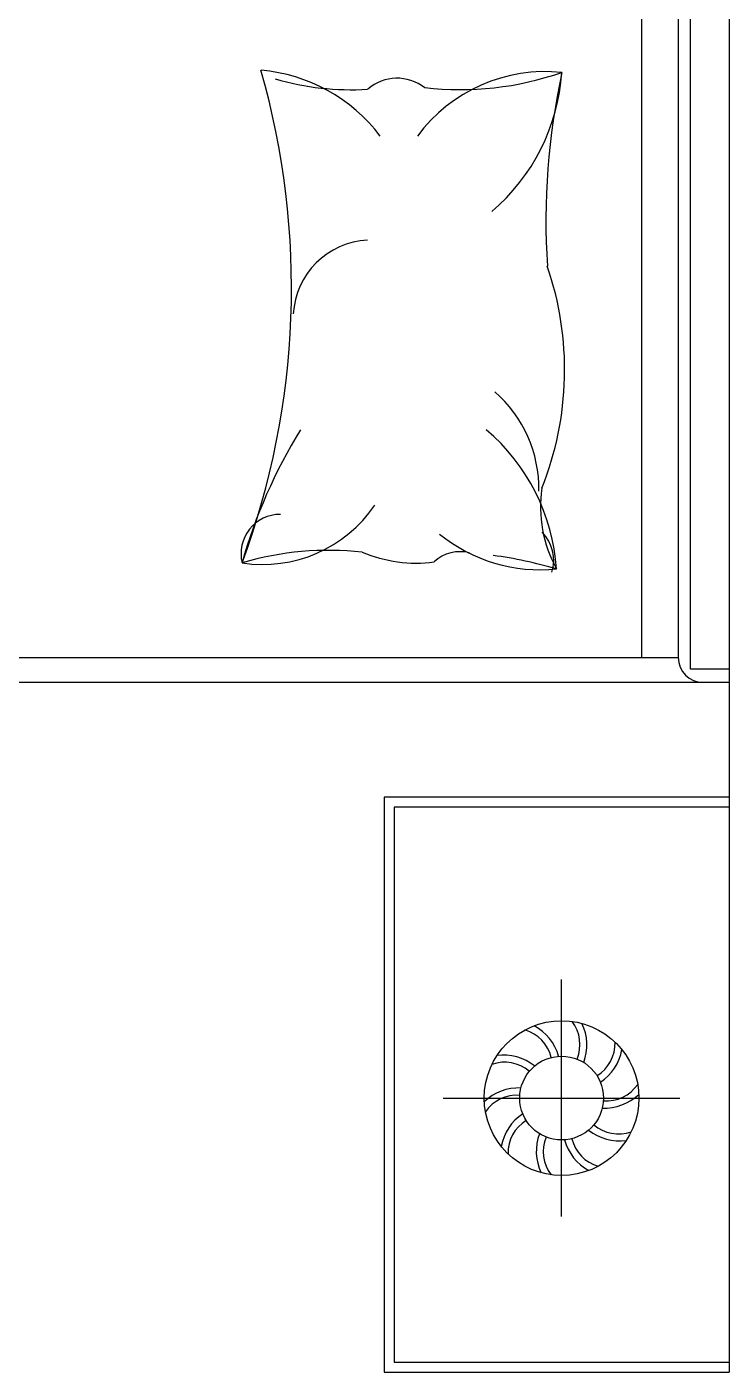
# Model space of a CAD drawing. Header units: millimetres. Extents: x -20622 to 21990, y -10877 to 8500.
# Drawn here: x -13384 to -12614, y 1415 to 2889 of the extents above; entities that cross this region are included whole.
import ezdxf

# ---------------------------------------------------------------- set-up
doc = ezdxf.new("R2010")
doc.units = ezdxf.units.MM
doc.layers.add('FURNITURE', color=80, linetype='Continuous', lineweight=30)

msp = doc.modelspace()

# ---------------------------------------------------------------- linework, layer by layer
at = {"layer": 'FURNITURE'}
for p, q in [((-12614.1, 4366.5), (-12614.1, 1414.5)), ((-12709.7, 2197.4), (-12709.7, 3583.4)), ((-12669.8, 3583.4), (-12669.8, 2197.4)), ((-12797.7, 1585), (-12797.7, 1844.6)), ((-12927.5, 1714.8), (-12668, 1714.8))]:
    msp.add_line(p, q, dxfattribs=at)
for points in [[(-12614.1, 3610.4), (-14441.1, 3610.4), (-14441.1, 2170.4), (-12614.1, 2170.4)], [(-12614.1, 2184.9), (-12656.3, 2184.9), (-12656.3, 3601.4), (-12614.1, 3601.4)], [(-12614.2, 2044.5), (-12992.1, 2044.5), (-12992.1, 1414.5), (-12614.1, 1414.5)], [(-12614.2, 2033.7), (-12981.3, 2033.7), (-12981.3, 1425.3), (-12614.1, 1425.3)]]:
    msp.add_lwpolyline(points, dxfattribs=at)
msp.add_lwpolyline([(-12669.8, 3583.4), (-14369.1, 3583.4, 0.414214), (-14414.1, 3538.4), (-14414.1, 2242.4, 0.414214), (-14369.1, 2197.4), (-12669.8, 2197.4)], format="xyb", dxfattribs=at)
for radius in [84.8, 45.9]:
    msp.add_circle((-12797.7, 1714.8), radius, dxfattribs=at)
for centre, radius, start, end in [((-13960.6, 2602.6), 866.8, 339.6507, 15.9631), ((-13142.9, 2658.1), 183.6, 37.1197, 85.09), ((-13028.7, 3116.6), 296.9, 253.7954, 273.5554), ((-12978, 2783.1), 49.2, 52.0833, 130.902), ((-12815.3, 2664.7), 174.9, 84.11, 143.4289), ((-12909.2, 3160.2), 340.4, 263.4947, 289.1867), ((-13017.3, 2854.1), 220.5, 310.4189, 355.9871), ((-12044.4, 2675.1), 770.5, 167.7438, 183.6284), ((-13006.4, 2569.4), 85.5, 92.63, 176.884), ((-13143.4, 2512.8), 349, 338.2026, 18.9817), ((-12963.3, 2382.5), 140.7, 358.9577, 49.0518), ((-12595.7, 2146.1), 573.6, 148.3499, 164.3137), ((-13023.2, 2279.2), 220.5, 4.0129, 49.5811), ((-12680.2, 2362.6), 140.7, 171.5958, 208.9092), ((-13125.3, 2448), 148.5, 261.2621, 325.7572), ((-13106.1, 2311.4), 43, 89.7727, 193.8018), ((-12821.2, 2468.6), 174.9, 230.9404, 275.89), ((-12850.5, 2303.9), 44.1, 342.9226, 44.4009), ((-13052.5, 1977.9), 337.1, 83.8296, 106.4356), ((-12957.2, 2452.3), 151.3, 247.017, 277.5368), ((-12909, 2272.2), 41.3, 75.3506, 133.2684), ((-12934.7, 1848.2), 465.3, 73.6046, 82.3273), ((-12642.8, 2197.4), 27, 180, 270), ((-12819.1, 1773.4), 41.5, 337.462, 37.6998), ((-12849.5, 1749.6), 41.5, 13.462, 73.6998), ((-12853.5, 1746), 54.5, 15.5103, 61.83), ((-12824.5, 1772.9), 54.5, 339.5103, 25.83), ((-12780.6, 1774.7), 41.5, 301.462, 1.6998), ((-12860.1, 1712.6), 41.5, 49.462, 109.6998), ((-12861.3, 1707.3), 54.5, 51.5103, 97.83), ((-12785.3, 1777.5), 54.5, 303.5103, 349.83), ((-12844.7, 1671.4), 54.5, 87.5103, 133.83), ((-12748.6, 1753.2), 41.5, 265.462, 325.6998), ((-12846.9, 1676.4), 41.5, 85.462, 145.6998), ((-12750.8, 1758.2), 54.5, 267.5103, 313.83), ((-12810.2, 1652.1), 54.5, 123.5103, 169.83), ((-12814.9, 1654.8), 41.5, 121.462, 181.6998), ((-12735.4, 1717), 41.5, 229.462, 289.6998), ((-12771, 1656.7), 54.5, 159.5103, 205.83), ((-12776.4, 1656.2), 41.5, 157.462, 217.6998), ((-12742, 1683.5), 54.5, 195.5103, 241.83), ((-12746, 1679.9), 41.5, 193.462, 253.6998), ((-12734.2, 1722.3), 54.5, 231.5103, 277.83)]:
    msp.add_arc(centre, radius, start, end, dxfattribs=at)

doc.saveas('drawing.dxf')
